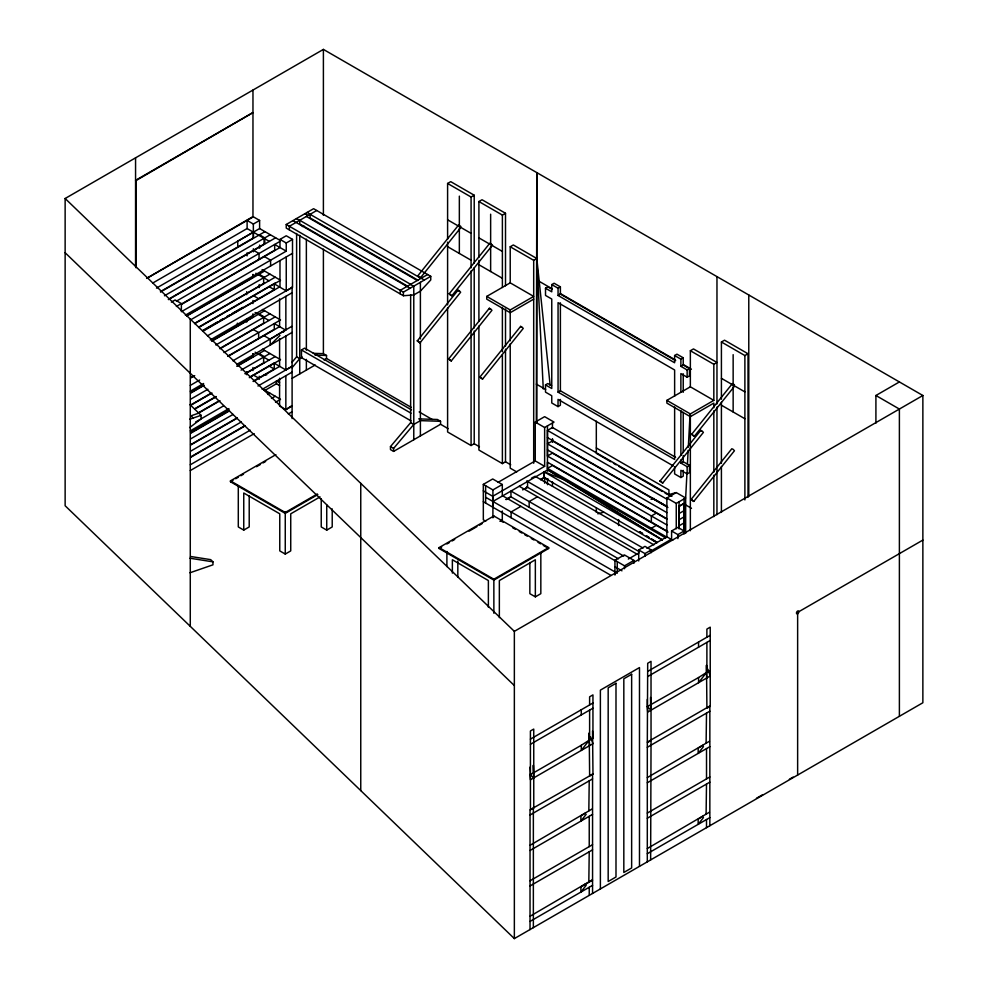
<?xml version="1.0" encoding="UTF-8"?>
<svg xmlns="http://www.w3.org/2000/svg" width="988" height="988" viewBox="0 0 988 988"><rect width="100%" height="100%" fill="white"/><g stroke="black" fill="none" stroke-linecap="round" stroke-linejoin="round"><path stroke-width="1.48" d="M135.566 266.637L135.566 157.833M246.704 322.113L246.704 319.21M246.704 294.646L246.704 291.658M269.366 241.405L247.111 228.549L247.111 220.435L253.348 224.041L259.609 220.423L259.609 228.549L156.475 288.113M253.348 224.041L253.373 237.96L160.464 291.584M411.317 407.414L326.522 358.459L326.522 355.47L323.397 353.655L323.397 249.161M323.397 215.359L323.397 49.4L922.866 395.496L922.866 702.752L514.353 938.6L65.134 505.757L65.134 198.502L323.397 49.4M511.117 517.761L511.117 511.969L520.886 506.338M523.986 489.319L527.543 487.269L527.555 481.477M529.16 507.35L529.16 501.558L537.447 496.779M530.025 929.585L530.037 809.839L533.767 808.184L533.742 729.07L530.408 730.984L530.433 810.111M533.359 927.658L533.359 807.912M662.343 539.917L565.889 480.353L544.19 471.881L544.19 477.735L656.946 542.77M666.962 537.237L547.438 468.374L547.438 462.174L666.962 531.099M666.962 524.961L547.463 456.048L547.463 430.398L552.465 427.508L671.914 496.322M552.453 442.093L552.453 439.228M614.981 574.781L614.944 571.916M651.351 522.109L651.351 515.958L656.353 513.068L666.764 519.071M684.091 498.891L684.091 503.411L679.077 506.301L679.065 528.876L679.077 501.781M684.067 533.668L684.091 503.411L679.089 506.301M684.091 504.683L684.091 533.582M684.091 513.698L684.079 522.911L679.065 525.801M686.944 473.4L685.66 497.989L685.66 533.434M687.426 464.187L688.154 450.355M688.315 447.28L690.019 415.009M589.614 704.95L589.614 696.812L592.948 694.885L592.948 738.505L589.206 740.197L581.302 750.435L581.302 745.261L589.206 740.197L589.206 732.911L589.638 775.938L592.973 774.012L592.541 730.984M710.224 670.778L706.482 672.47L698.578 682.708L698.578 677.533L706.482 672.47L706.482 665.183L706.914 708.211L710.249 706.284L710.224 627.158L706.889 629.084L706.889 637.223M586.18 814.31L580.895 821.114L580.895 815.94L585.427 813.062M586.18 885.26L580.895 892.065L580.895 886.915L585.427 884.025M703.468 746.582L698.183 753.387L698.183 748.225L702.715 745.335M703.456 817.545L698.17 824.35L698.17 819.188L702.703 816.298M460.272 228.228L420.542 277.714L418.801 276.788L417.924 275.689L458.605 225.029L460.902 226.499M491.579 246.308L451.849 295.783L450.108 294.856L449.231 293.757L489.912 243.11L492.53 245.123M417.344 340.86L458.012 290.213L459.42 290.855L460.63 292.226L419.962 342.885L417.344 340.86L419.962 342.885M448.638 358.94L489.319 308.281L490.727 308.935L491.938 310.306L451.257 360.966L448.638 358.94L451.257 360.966M479.946 377.058L520.627 326.398L522.034 327.053L523.245 328.424L482.564 379.083L479.946 377.058L482.564 379.083M734.084 386.765L694.354 436.239L692.613 435.325L691.736 434.226L732.417 383.566L734.455 384.764M660.095 481.02L700.776 430.36L702.172 431.015L703.394 432.386L662.713 483.046L660.095 481.02L662.713 483.046M691.143 499.397L731.824 448.75L733.232 449.392L734.442 450.763L693.761 501.422L691.143 499.397L693.761 501.422M291.806 362.522L296.61 356.816L296.61 233.477M292.053 367.746L299.735 358.632L302.39 357.1M448.194 428.693L440.549 424.284L393.595 451.405L390.47 449.589L390.47 446.601L410.638 422.654L410.638 294.683M393.595 451.405L393.595 448.404L413.774 424.457L420.394 420.641L440.549 421.296L440.549 424.284M279.999 335.389L270.206 345.059L270.206 339.279L285.446 330.017L283.26 332.166M417.924 275.689L420.542 277.714M449.231 293.757L451.849 295.783M691.736 434.226L694.354 436.239M189.634 427.606L201.07 418.937L201.07 415.318L189.968 404.611M146.619 278.406L252.965 216.582L252.965 90.069M135.566 180.347L252.965 112.583L135.986 180.582L135.986 267.76M147.558 277.887L253.373 216.817L259.609 220.423M152.918 282.939L247.086 228.561M160.525 291.966L264.982 231.649M286.236 224.486L313.604 208.69L430.756 276.331L430.756 279.95L420.394 291.127L413.774 294.943L403.4 295.745L286.236 228.105L286.236 224.486L403.4 292.127L430.756 276.331M164.44 295.783L270.304 234.712M316.728 210.493L289.373 226.289L289.373 229.908M168.429 299.265L264.796 243.678L264.796 237.898L259.486 234.823M168.442 299.611L275.627 237.787M171.369 302.13L175.123 299.957L181.372 303.575L181.372 311.702L286.248 251.15L286.248 242.999L292.51 239.38L292.51 287.224L286.248 290.843L279.987 287.236L279.987 261.03M181.804 304.23L279.987 247.543L279.987 239.392L286.248 235.774L292.51 239.38M176.42 301.142L279.69 241.578M176.37 306.465L181.372 303.575M181.755 303.859L274.676 250.26L274.676 244.468L286.248 251.15M185.374 315.172L292.51 253.323M186.609 315.678L252.977 277.369L252.977 274.503L252.977 277.369M186.67 316.049L264.586 271.058M190.598 319.865L269.897 274.121M194.587 323.36L264.401 283.087M194.698 323.656L275.22 277.196M198.699 327.127L275.22 282.988M447.601 239.207L447.601 183.459L450.738 181.656L474.215 195.216L474.215 263.129M198.674 327.497L280.543 280.271L262.116 269.625M202.898 330.375L217.718 321.829M220.163 320.421L223.041 318.754M226.795 316.58L229.451 315.048M232.106 313.517L242.727 307.392M202.676 330.968L274.281 289.669L274.281 283.889L279.592 286.952L202.701 331.338M207.443 335.834L292.51 287.224M210.271 339.971L292.115 292.732M211.827 340.798L252.977 317.049L252.977 314.159L252.977 317.049M211.877 341.169L264.586 310.738M447.601 183.459L471.078 197.02L474.215 195.216M215.829 344.997L269.897 313.801M219.818 348.48L264.401 322.767M220.015 348.739L275.22 316.876M478.908 257.275L478.908 201.54L482.033 199.737L505.51 213.285L505.51 285.828M223.992 352.568L280.543 319.951L262.45 309.503M190.684 377.564L193.352 376.033M227.993 356.051L274.281 329.35L274.281 323.57L285.853 330.251L285.853 296.351M190.721 377.935L194.71 375.638M227.993 356.421L279.592 326.645L279.592 298.895M190.301 385.406L199.625 380.022M232.921 360.805L291.707 326.411M190.301 391.186L203.614 383.505M236.91 364.276L292.115 332.413M190.585 392.742L203.861 385.085M237.034 365.931L252.965 356.742L252.965 353.84L252.965 356.742M190.635 393.125L203.911 385.456M237.083 366.301L264.574 350.431M478.908 201.54L502.386 215.088L505.51 213.285M190.598 399.238L207.863 389.284M241.06 370.13L269.897 353.494M190.598 405.018L210.518 393.533M245.036 373.625L264.389 362.46M275.22 356.569L245.32 373.822M190.696 405.327L212.012 393.039M194.685 408.81L216.014 396.509M250.656 376.527L273.96 363.078M427.631 274.528L400.264 290.324L400.264 293.93M194.673 409.168L215.989 396.867M249.309 377.663L280.53 359.644L262.438 349.184M411.02 420.888L301.464 357.644L301.464 349.962L304.6 348.147L411.477 409.859M198.674 412.651L218.657 401.116M253.299 381.146L274.269 369.043L274.269 363.251L285.841 369.932L292.115 366.326L257.967 386.024M198.699 413.021L220.003 400.72M253.286 381.504L279.69 366.387M195.575 422.049L223.449 405.957M190.289 430.879L228.907 408.587M262.203 389.358L292.102 372.106M533.693 299.154L510.216 312.702L486.738 299.154L486.738 296.412L510.216 309.96L533.693 296.412L510.216 282.852L510.216 246.765L513.34 244.962L536.817 258.51L550.168 385.394M190.585 432.423L229.352 410.045M190.635 432.806L229.13 410.588M190.758 433.226L229.451 410.897M264.698 390.532L276.442 383.764L279.567 385.567M292.176 378.293L315.184 365.004M324.002 359.916L326.522 358.459M267.686 394.447L269.897 393.175M190.598 438.919L233.094 414.417M190.598 444.699L237.071 417.899M271.453 398.423L275.22 396.25M190.696 445.008L237.33 418.109M275.529 402.215L280.53 399.325L262.438 388.877M190.672 451.158L241.307 421.95M190.672 456.938L243.974 426.199M190.709 457.308L245.296 425.791M510.216 246.765L533.693 260.326L536.817 258.51L536.817 172.616L536.323 422.234M190.289 464.78L250.223 430.175M291.695 405.772L285.841 409.625L279.579 406.019L279.579 378.268M292.102 406.006L285.841 409.625L285.841 375.712M486.738 296.412L510.216 282.852M190.289 470.56L254.212 433.658M288.348 413.947L292.102 411.786M560.369 399.473L560.369 405.253L558.035 406.611L551.761 402.993L551.761 395.743L545.5 392.125L545.5 384.888L551.761 388.506L551.761 299.031L545.512 295.424L545.512 288.224L547.846 286.866L551.6 289.039M545.512 288.224L551.761 291.831L551.761 284.593L554.107 283.235L560.394 286.866L560.394 294.115L675.631 360.645M551.761 284.593L558.059 288.224L560.394 286.866M317.852 494.556L285.248 513.377L230.463 481.749L230.463 480.86L275.887 454.641M230.463 481.749L233.069 480.242M235.675 478.748L238.281 477.241M240.887 475.734L243.493 474.228M256.547 466.694L260.449 464.434M263.067 462.927L265.673 461.421M558.059 288.224L558.059 295.461L560.394 294.115M238.293 486.281L238.293 526.937L243.752 530.099L249.211 526.937L249.211 495.791M317.309 493.975L285.248 512.488L230.463 480.86M320.063 496.89L290.731 513.822L290.731 550.909L285.26 554.058L279.765 550.896L279.765 513.809L243.752 493.012L243.752 530.099M545.5 384.888L547.834 383.542L551.6 385.715M674.631 396.2L674.631 369.981L558.059 302.674L558.059 392.137L560.394 390.791L675.644 457.321M447.601 307.923L447.601 431.978L471.078 445.526L474.215 443.723L479.427 446.737M321.236 498.767L321.236 526.95L326.732 530.124L332.215 526.95L332.215 508.882M535.249 422.086L544.635 416.664L554.033 422.086L544.635 427.495L535.249 422.086L535.249 460.914L544.647 466.324L544.635 427.495M558.059 295.461L674.619 362.757L674.619 355.519L676.953 354.173L683.227 357.792L683.227 365.004L689.476 368.61L689.476 375.848L687.142 377.194L680.88 373.588L680.88 392.1M690.353 350.728L693.49 348.925L716.967 362.473L713.83 364.288L690.353 350.728L690.353 386.814L713.83 400.375L713.83 364.288M674.619 355.519L680.88 359.138L683.227 357.792M478.908 326.003L478.908 450.046L502.386 463.607L505.51 461.791L510.734 464.805M721.413 399.226L721.413 341.996L724.537 340.193L748.015 353.753L748.015 497.297M680.88 359.138L680.88 366.35L683.227 365.004M485.726 521.232L483.33 519.849L483.317 484.392L492.716 478.97L502.299 484.503L502.299 496.05L492.913 501.459M680.88 366.35L687.142 369.957L689.476 368.61M498.026 482.379L535.249 460.914M547.438 456.036L552.44 453.146L656.353 513.068M483.317 484.392L492.913 489.912L502.299 484.503M483.317 490.863L492.716 496.285L544.647 466.324M547.438 468.374L552.465 465.496L668.049 532.1M531.408 478.241L533.779 476.871M713.83 407.711L713.83 403.116L690.353 416.664L666.875 403.116L666.875 400.375L690.353 386.814M721.413 341.996L744.89 355.557L748.015 353.753M502.299 496.05L547.71 469.856L665.764 537.941M506.029 499.459L510.759 496.729L618.439 558.813M522.615 489.887L527.555 487.269M540.782 479.402L544.647 477.179L544.647 483.218M506.214 499.57L510.957 496.841L510.957 491.048L623.774 556.096M540.609 479.736L544.19 477.673L548.389 479.316M439.08 547.599L493.852 515.971L548.636 547.599L548.636 548.476L493.852 580.104L439.08 548.476L439.08 547.599L493.852 579.227L493.877 613.264M439.08 548.476L441.685 546.981M446.897 543.968L449.503 542.461M452.109 540.955L454.727 539.448M469.065 531.161L476.895 526.641M479.501 525.147L482.107 523.64M499.953 521.318L502.299 519.96L502.299 510.994M666.875 400.375L690.353 413.923L713.83 400.375M680.88 459.976L680.88 463.063L683.227 461.705L689.488 465.323L689.488 472.56L687.142 473.907L680.88 470.3L680.88 477.525L683.227 476.179L683.227 470.387M680.88 463.063L687.142 466.669L689.488 465.323M493.852 579.227L548.636 547.599M666.875 497.989L676.261 492.58L685.66 497.989L676.261 503.411L666.875 497.989L666.875 536.83L672.742 540.214M875.911 423.148L875.911 395.496L899.389 381.948M651.339 528.234L656.353 525.344M679.089 513.538L684.091 510.648M529.852 562.53L529.852 593.677L535.348 596.851L540.831 593.677L540.831 553.021M679.089 519.737L684.091 516.848M614.944 574.769L614.944 560.295L624.342 554.886L633.925 560.406L633.925 563.296M638.717 560.986L638.705 549.97L644.966 546.352L651.216 549.958L651.216 552.675M650.289 551.403L671.593 539.102L671.593 530.988L677.854 527.37L684.128 530.988L684.128 533.705M628.331 559.06L638.964 552.922M646.942 548.328L666.875 536.83M671.593 530.988L677.854 534.594L684.128 530.988M638.705 549.97L644.966 553.576L651.216 549.958M614.944 560.295L624.54 565.828L633.925 560.406M514.353 938.6L514.353 631.357L922.866 395.496M530.408 739.123L592.948 703.024M647.696 671.408L710.224 635.296M530.408 744.297L592.948 708.186M647.696 676.57L710.224 640.471M922.866 540.09L797.637 612.387L797.637 775.049M530 767.12L530.433 774.629L581.302 745.261M698.578 677.533L647.288 706.655L647.708 712.076L710.249 675.965L707.902 669.234M647.301 861.832L647.313 742.111L709.853 706L709.841 825.733M531.136 809.197L592.973 774.012M647.708 742.383L651.043 740.457L651.018 661.343L647.696 663.269L647.313 742.149M530.037 815.001L592.565 778.902M647.313 747.286L709.853 711.175M530.037 845.308L592.158 808.974M647.313 777.593L709.446 741.259M647.313 782.755L709.853 746.656M530.037 850.483L592.565 814.371M530.025 880.79L592.565 844.691M647.301 813.075L709.853 776.963M530.025 885.964L592.565 849.853M647.301 818.237L709.841 782.138M530.025 916.271L592.158 879.938M647.301 848.544L709.433 812.21M580.895 886.903L592.565 880.172M530.025 921.434L592.565 885.334M647.301 853.718L709.841 817.607M756.499 798.255L762.761 794.636M789.375 779.26L793.142 777.087M264.796 237.898L264.043 238.33L264.043 244.11M190.758 415.899L198.798 413.12M189.671 419.258L201.07 415.318M189.931 572.781L212.951 564.827L212.951 561.839L210.679 559.64L190.536 556.479M597.802 513.822L603.717 512.216M651.092 499.385L654.266 498.532M668.864 494.58L676.261 492.58M263.944 375.354L266.785 374.761M313.307 353.334L323.397 353.655M314.999 355.087L326.522 355.47M418.702 418.875L437.425 419.492L440.549 421.296M189.931 558.22L212.951 561.839M536.323 384.134L545.66 389.433M651.364 497.507L667.147 506.585L547.463 437.622M875.911 395.496L899.389 409.057L899.389 716.3M447.601 219.805L471.078 233.353M478.908 237.873L490.641 244.654L490.641 214.211M491.95 245.407L502.386 251.434M721.413 378.342L744.89 391.89M536.817 279.962L552.304 288.904M560.245 293.485L675.508 360.027M683.449 364.621L691.402 369.216M447.601 246.667L471.078 260.227M478.908 264.735L502.386 278.295M721.413 405.204L744.89 418.751M307.157 212.408L310.281 214.223M421.184 278.246L424.309 280.049M420.999 278.344L310.108 214.322L310.108 217.94L418.332 280.419M305.02 213.643L308.145 215.458M306.391 216.458L417.294 280.493M410.638 284.334L299.747 220.299L299.747 223.918L407.97 286.397M296.412 218.607L299.549 220.423M410.44 284.445L413.577 286.248M292.93 220.62L410.094 288.261M558.059 392.137L674.631 459.445L674.631 406.994M673.285 465.916L558.035 399.374L558.035 406.611M279.987 239.392L286.248 242.999M259.622 228.549L279.616 240.096M680.88 477.525L674.619 473.907L674.619 466.682M596.32 447.972L668.938 489.9L668.938 495.284M264.352 256.571L270.601 260.177L270.601 265.97M610.843 461.742L596.32 453.356L596.32 421.184M613.486 463.261L616.129 464.792M618.76 466.311L628.01 471.647M630.653 473.178L662.343 491.468M664.986 493L667.616 494.519M685.66 504.93L691.501 508.301M547.463 430.398L666.962 499.249M667.925 507.462L552.465 440.932L547.463 443.822L666.9 512.636M259.091 274.244L264.401 277.307L263.648 277.739L263.635 283.519M255.855 273.244L268.958 280.814M268.958 286.594L274.281 289.669M547.463 449.898L666.9 518.774M544.19 471.881L544.215 477.661L544.19 471.881L662.244 539.967L547.71 469.856M259.091 313.925L264.401 316.987L263.648 317.42L263.635 323.2M255.114 312.504L268.958 320.495M653.895 544.857L534.965 476.191M419.147 411.934L432.201 419.468M516.736 471.931L510.216 468.164L510.216 343.898M301.464 349.962L411.02 413.206M526.666 480.971L643.052 548.068M526.666 486.763L639.063 551.563M263.944 335.661L270.206 339.279M296.61 356.816L299.735 358.632M410.638 422.654L413.774 424.457M519.256 486.269L637.396 554.379M259.078 353.605L264.389 356.68L263.635 357.113L263.635 362.892M255.114 352.185L268.958 360.188M502.67 495.828L615.401 560.9M268.958 365.968L274.269 369.043M614.944 566.779L621.971 570.829M485.627 497.26L617.253 573.238L617.253 561.629M279.567 382.578L276.442 380.763L276.442 383.764M390.47 446.601L393.595 448.404M483.33 501.719L610.955 575.387M500.533 520.713L503.213 522.257M512.562 527.654L515.23 529.197M519.243 531.507L521.911 533.051M524.591 534.594L527.259 536.138M531.272 538.448L533.94 539.991M537.954 542.313L540.621 543.857M543.289 545.401L548.636 548.476M650.61 704.728L650.61 697.466L651.043 710.15L647.288 706.642L647.288 699.393M706.111 743.186L706.519 713.101M651.043 740.457L650.635 859.918M706.099 814.137L706.506 784.064M533.335 772.443L533.335 765.194L533.767 777.877L530 774.37L530.433 779.804L592.973 743.692L590.614 736.949M588.823 810.901L589.231 780.829M588.823 881.864L589.231 851.78M253.731 250.433L259.041 253.496L259.041 259.288M253.323 295.622L258.646 298.697M253.323 329.523L258.646 332.598L258.646 338.378M253.323 374.995L258.634 378.071M639.841 531.927L642.459 533.532M646.399 535.953L649.017 537.558M651.635 539.164L656.884 542.375M640.039 531.927L642.645 533.545M646.547 535.953L649.153 537.558M651.747 539.164L656.958 542.375M65.134 198.502L514.353 631.357M65.134 252.718L514.353 685.573M190.968 415.825L193.24 418.023M701.344 431.176L700.776 430.36M521.195 327.213L520.627 326.398M489.887 309.096L489.319 308.281M458.593 291.028L458.012 290.213M706.482 672.47L706.914 677.892M589.206 740.197L589.638 745.619M543.277 389.025L536.817 258.51L536.817 422.975M684.091 520.219L684.091 520.886M552.465 428.323L552.465 422.988M552.465 438.845L552.465 441.587L552.465 439.055M552.465 481.86L552.465 486.331M748.78 294.992L748.78 496.248M744.89 355.557L744.89 499.928M733.145 354.667L733.145 385.11M733.145 386.604L733.145 411.984M721.413 402.215L721.413 463.397M721.413 466.46L721.413 512.402M716.967 276.628L716.967 403.956M716.967 407.031L716.967 514.674M713.83 410.786L713.83 472.153M713.83 475.216L713.83 516.638M706.889 642.398L706.889 672.705M706.519 748.583L706.519 778.89M706.506 819.534L706.506 827.66M698.553 642.039L698.553 647.202M690.353 413.923L690.353 530.704M687.142 369.957L687.142 377.194M687.142 466.669L687.142 473.907M683.227 373.785L683.227 392.285M683.227 412.342L683.227 452.455M683.227 455.542L683.227 461.705M680.88 410.613L680.88 455.345M677.892 534.582L677.892 538.633M676.261 503.411L676.261 528.802M644.966 553.576L644.966 556.281M639.483 866.353L639.483 667.567L600.383 690.13L600.383 888.928M624.54 565.828L624.54 568.718M618.611 519.577L618.611 525.591M596.32 507.968L596.32 512.389M592.565 773.728L592.565 893.448M589.614 710.113L589.614 740.432M589.231 816.298L589.231 846.617M589.231 887.261L589.231 895.375M581.277 709.755L581.277 714.929M560.394 302.834L560.394 390.791M547.451 425.877L547.463 471.19M547.463 478.686L547.463 484.688M535.348 596.851L535.348 559.776L499.348 580.561L499.348 617.636M533.693 260.326L533.693 463.273M510.216 309.96L510.216 340.823M505.51 308.985L505.51 346.035M505.51 349.122L505.51 461.791M502.386 215.088L502.386 287.483M502.386 307.392L502.386 351.802M502.386 354.865L502.386 463.607M493.852 515.971L493.852 516.86M492.913 489.912L492.913 517.823M492.716 496.285L492.716 507.128M490.641 246.148L490.641 271.515M488.381 607.237L488.381 580.549L452.368 559.751L452.368 573.102M485.627 485.713L485.627 503.04M478.908 260.264L478.908 321.409M474.215 267.76L474.215 327.954M474.215 331.042L474.215 443.723M471.078 197.02L471.078 267.884M471.078 270.947L471.078 445.526M459.346 196.13L459.346 226.573M459.346 228.067L459.346 253.447M457.827 561.036L457.827 577.35M447.601 242.184L447.601 304.86M446.897 551.502L446.897 566.569M420.394 282.321L420.394 338.921M420.394 342.009L420.394 435.93M413.774 286.137L413.774 439.759M403.4 292.127L403.4 295.745M360.756 483.354L360.756 790.61M326.732 504.905L326.732 530.124M306.366 239.17L306.366 350.184M306.366 359.397L306.366 370.092M299.735 235.28L299.735 373.921M292.115 286.952L292.102 418.566M286.248 256.929L286.248 290.843M285.853 336.031L285.853 369.932M285.26 511.895L285.26 554.058M279.592 338.575L279.592 366.326M259.634 245.11L259.634 248.198M259.239 284.544L259.239 287.619M259.227 376.23L259.227 379.318M253.373 237.96L253.373 232.168L237.75 241.196L237.75 246.975M253.373 248.729L253.373 251.804M252.977 300.476L252.977 303.563M252.965 367.524L252.965 370.599M247.111 252.805L247.111 255.88M246.704 371.611L246.704 374.699M237.355 323.175L237.355 326.065M190.276 319.087L190.276 626.343M302.316 226.585A1.655 0.963 -60 0 1 302.871 225.968L303.168 225.783A1.655 0.963 -60 0 1 303.748 225.696M615.993 683.313L608.176 687.833L608.176 881.506L615.993 876.998L615.993 683.313M631.641 674.273L623.823 678.793L623.823 872.478L631.641 867.958L631.641 674.273M797.934 613.523A1.655 0.963 -60 0 0 798.465 610.955A1.655 0.963 -60 0 0 796.501 612.696A1.655 0.963 -60 0 0 797.934 613.523"/></g></svg>
